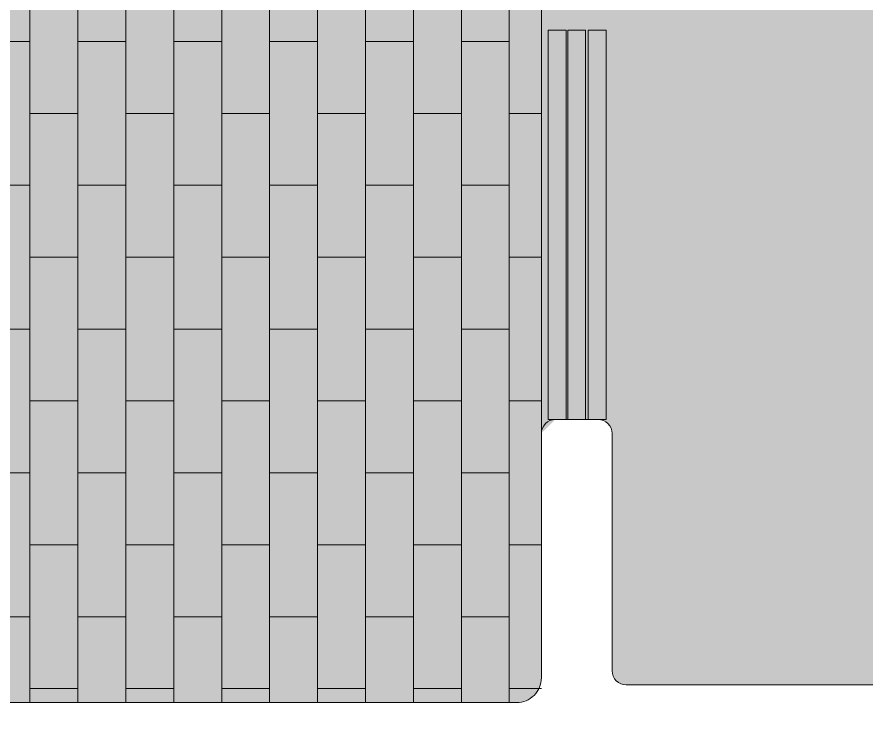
# Model space of a CAD drawing. Header units: metres. Extents: x 8 to 2416, y -346 to 476.
# Drawn here: x 140.385 to 142.785, y -184.83 to -182.855 of the extents above; entities that cross this region are included whole.
import ezdxf

# ---------------------------------------------------------------- set-up
doc = ezdxf.new("R2010")
doc.units = ezdxf.units.M
doc.linetypes.add('0', pattern=[0])
doc.layers.get('0').update_dxf_attribs({"color": 250, "linetype": '0', "lineweight": 20})
for name, color, linetype, lineweight in [('A-DOOR', 35, 'Continuous', 5), ('A-WALL', 250, 'Continuous', 20), ('baños', 140, 'Continuous', 0), ('piso', 253, 'Continuous', 0), ('SE-3', 253, 'Continuous', 5)]:
    doc.layers.add(name, color=color, linetype=linetype, lineweight=lineweight)
doc.layers.add('hatch piso', color=253, linetype='Continuous', lineweight=0, transparency=0.7)

# ---------------------------------------------------------------- blocks, each defined once
blk = doc.blocks.new('PL BASE 1N NASAS 09')
at = {"layer": 'A-DOOR'}
for points in [[(-99.91134401505876, -47.34971880320536), (-99.86134401505875, -47.34971880320536), (-99.86134401505875, -48.44971880320538), (-99.91134401505876, -48.44971880320538)], [(-99.85633215403355, -47.34971880320536), (-99.80633215403354, -47.34971880320536), (-99.80633215403354, -48.44971880320538), (-99.85633215403355, -48.44971880320538)], [(-99.79828541530263, -47.34971880320536), (-99.74828541530262, -47.34971880320536), (-99.74828541530262, -48.44971880320538), (-99.79828541530263, -48.44971880320538)]]:
    blk.add_lwpolyline(points, close=True, dxfattribs=at)
at = {"layer": 'A-WALL', "transparency": 33554684}
for p, q in [((-99.89107123374168, -48.44971880320634), (-99.7710712337411, -48.44971880320634)), ((-99.80107123374133, -48.44971880320615), (-99.86107123374111, -48.44971880320615))]:
    blk.add_line(p, q, dxfattribs=at)
at = {"layer": 'A-WALL'}
for p, q in [((-99.93107123374169, -48.48971880320634), (-99.93107123374169, -49.1797188032528)), ((-99.73107123374109, -48.48971880320635), (-99.73107123374122, -49.15971631224539)), ((-99.69107455490047, -49.19971631210753), (-98.69601903471832, -49.19979893055395)), ((-106.3610712337405, -49.24971880325269), (-100.0010712337417, -49.2497188032528))]:
    blk.add_line(p, q, dxfattribs=at)
for centre, radius, start, end in [((-99.89107123374168, -48.48971880320634), 0.04, 90, 180), ((-99.7710712337411, -48.48971880320634), 0.04, 359.999999999988, 90), ((-99.69107123374121, -49.1597163122454), 0.04, 179.9999999999885, 269.995242789791), ((-100.0010712337417, -49.1797188032528), 0.07, 269.999999999999, 0)]:
    blk.add_arc(centre, radius, start, end, dxfattribs=at)
at = {"layer": 'piso'}
blk.add_line((-99.93107123374105, -42.00971909963945), (-99.93107123374169, -48.48971880320634), dxfattribs=at)
blk = doc.blocks.new('PL MUEBLES 1N NASAS 09')
at = {"layer": 'hatch piso'}
h = blk.add_hatch(dxfattribs=at)
h.set_pattern_fill('AR-BRSTD', color=256, scale=0.002, angle=-90.00000000000001)
h.set_pattern_definition([(270, (-8.745879547549919, 232.0100725299206), (0.1354836, -2.178742458197296e-17), []), (0, (-8.745879547549919, 232.0100725299206), (0.1354836, 0.2032), [0.1354836, -0.1354836])])
edge = h.paths.add_edge_path()
edge.add_line((62.33047333544064, 47.14807486002906), (63.23047333544037, 47.14807486002911))
edge.add_line((63.23047333544037, 47.14807486002911), (63.23047333544059, 48.44807486002907))
edge.add_line((63.23047333544059, 48.44807486002907), (56.53309564073618, 48.44807486002884))
edge.add_line((56.53309564073618, 48.44807486002884), (56.53309564073629, 48.27307486002911))
edge.add_line((56.53309564073629, 48.27307486002911), (56.38309564073631, 48.27307486002911))
edge.add_line((56.38309564073631, 48.27307486002911), (56.38309564073633, 48.45357486002917))
edge.add_line((56.38309564073633, 48.45357486002917), (54.58787718628311, 48.45357486002946))
edge.add_line((54.58787718628311, 48.45357486002946), (54.58787718628315, 46.94807486002907))
edge.add_line((54.58787718628315, 46.94807486002907), (55.82569395206997, 46.94807486002912))
edge.add_arc((55.87547333544112, 46.99728881121364), 0.07000000000002685, 180.0000000000116, 224.6727403341577, ccw=False)
edge.add_line((55.80547333544109, 46.99728881121362), (55.80547333544109, 47.10728881121358))
edge.add_arc((55.8754733354411, 47.10728881121359), 0.07000000000000739, 90.00000000001171, 180.0000000000116, ccw=False)
edge.add_line((55.87547333544109, 47.1772888112136), (55.9854733354411, 47.1772888112136))
edge.add_arc((55.98547333544109, 47.10728881121359), 0.07000000000000739, -1.1709744285326451e-11, 89.9999999999884, ccw=False)
edge.add_line((56.05547333544109, 47.10728881121358), (56.05547333544109, 46.99728881121362))
edge.add_arc((55.98547333544108, 46.9972888112136), 0.0700000000000145, -44.67274033409598, 1.750777300912887e-11, ccw=False)
edge.add_line((56.03525271881227, 46.94807486002915), (59.0256939700979, 46.94807486002929))
edge.add_arc((59.07547333674199, 46.99728882813308), 0.07000000000004498, 179.9999999999884, 224.6727598081308, ccw=False)
edge.add_line((59.00547333674194, 46.99728882813309), (59.00547333674194, 47.10728882813305))
edge.add_arc((59.07547333674194, 47.10728882813305), 0.06999999999999318, 90, 180, ccw=False)
edge.add_line((59.07547333674194, 47.17728882813304), (59.18547333674195, 47.17728882813304))
edge.add_arc((59.18547333674195, 47.10728882813305), 0.06999999999999318, 0, 90, ccw=False)
edge.add_line((59.25547333674194, 47.10728882813305), (59.25547333674194, 46.99728882813309))
edge.add_arc((59.18547333674189, 46.99728882813309), 0.07000000000005002, -90, 0, ccw=False)
edge.add_line((59.18547333674189, 46.92728882813304), (59.07547333674199, 46.92728882813304))
edge.add_arc((59.07547333674199, 46.99728882813307), 0.0700000000000287, 229.9947977251994, 270, ccw=False)
edge.add_line((59.03047333544123, 46.94366980275089), (59.03047333544112, 44.97199442516524))
edge.add_arc((59.07547333674192, 44.91837539978317), 0.0699999999999629, 89.9999999999884, 130.0052022748909, ccw=False)
edge.add_line((59.07547333674194, 44.98837539978314), (59.18547333674195, 44.98837539978314))
edge.add_arc((59.18547333674195, 44.91837539978314), 0.06999999999999318, 0, 90, ccw=False)
edge.add_line((59.25547333674194, 44.91837539978314), (59.25547333674194, 44.80837539978319))
edge.add_arc((59.18547333674189, 44.80837539978319), 0.07000000000005002, -90, 0, ccw=False)
edge.add_line((59.18547333674189, 44.73837539978314), (59.07547333674199, 44.73837539978314))
edge.add_arc((59.07547333674198, 44.80837539978323), 0.07000000000009265, 229.9947977250752, 270.0000000000116, ccw=False)
edge.add_line((59.03047333544106, 44.7547563744011), (59.03047333544089, 41.1719944251663))
edge.add_arc((59.07547333674065, 41.11837539978324), 0.07000000000005885, 90.00000000001751, 130.0052022737088, ccw=False)
edge.add_line((59.07547333674063, 41.1883753997833), (59.18547333674053, 41.1883753997833))
edge.add_arc((59.18547333674053, 41.11837539978325), 0.07000000000005002, 0, 90, ccw=False)
edge.add_line((59.25547333674058, 41.11837539978325), (59.25547333674058, 41.00837539978329))
edge.add_arc((59.18547333674059, 41.00837539978329), 0.06999999999999318, -90, 0, ccw=False)
edge.add_line((59.18547333674059, 40.9383753997833), (59.07547333674057, 40.9383753997833))
edge.add_arc((59.07547333674057, 41.00837539978329), 0.06999999999999318, 180, 270, ccw=False)
edge.add_line((59.00547333674058, 41.00837539978329), (59.00547333674058, 41.11837539978325))
edge.add_arc((59.07547333674064, 41.11837539978322), 0.07000000000005713, 149.8480530798668, 179.9999999999767, ccw=False)
edge.add_line((59.01494459063377, 41.15353604390046), (56.03909236191515, 41.15353604390057))
edge.add_arc((55.98547333544103, 41.10853604390083), 0.07000000000006618, 2.9103830456733704e-11, 40.005200884535725, ccw=False)
edge.add_line((56.05547333544109, 41.10853604390087), (56.05547333544109, 40.99853604390091))
edge.add_arc((55.9854733354411, 40.99853604390091), 0.06999999999999318, -90, 0, ccw=False)
edge.add_line((55.9854733354411, 40.92853604390092), (55.87547333544109, 40.92853604390092))
edge.add_arc((55.87547333544109, 40.99853604390091), 0.06999999999999318, 180, 270, ccw=False)
edge.add_line((55.80547333544109, 40.99853604390091), (55.80547333544109, 41.10853604390087))
edge.add_arc((55.87547333544116, 41.10853604390083), 0.07000000000006423, 139.9947991154644, 179.9999999999709, ccw=False)
edge.add_line((55.82185430896703, 41.15353604390057), (50.43629332391805, 41.15353604390077))
edge.add_arc((50.38267429744407, 41.10853604390091), 0.07000000000003498, -3.490185918053612e-11, 40.005200884686076, ccw=False)
edge.add_line((50.4526742974441, 41.10853604390087), (50.4526742974441, 40.99853604390091))
edge.add_arc((50.38267429744411, 40.99853604390091), 0.06999999999999318, -90, 0, ccw=False)
edge.add_line((50.38267429744411, 40.92853604390092), (50.2726742974441, 40.92853604390092))
edge.add_arc((50.2726742974441, 40.99853604390091), 0.06999999999999318, 180, 270, ccw=False)
edge.add_line((50.2026742974441, 40.99853604390091), (50.2026742974441, 41.10853604390087))
edge.add_arc((50.27267429744415, 41.10853604390086), 0.07000000000005002, 139.9947991152424, 179.9999999999942, ccw=False)
edge.add_line((50.21905527097022, 41.1535360439008), (46.43047333544075, 41.15353604390094))
edge.add_line((46.43047333544075, 41.15353604390094), (46.43047333544064, 40.95353604390095))
edge.add_line((46.43047333544064, 40.95353604390095), (44.33047333544016, 40.95353604390101))
edge.add_line((44.33047333544016, 40.95353604390101), (44.33047333544033, 39.35357486002907))
edge.add_line((44.33047333544033, 39.35357486002907), (47.83047333544033, 39.35357486002907))
edge.add_line((47.83047333544033, 39.35357486002907), (47.83047333544062, 38.95357486002915))
edge.add_line((47.83047333544062, 38.95357486002915), (62.33047333543995, 38.95357486002904))
edge.add_line((62.33047333543995, 38.95357486002904), (62.33047333544064, 47.14807486002906))
at = {"layer": 'baños'}
blk.add_blockref('PL BASE 1N NASAS 09', (162.2615445691817, 88.20329366328178), dxfattribs=at)

msp = doc.modelspace()

# ---------------------------------------------------------------- hatches: boundary and pattern name
at = {"layer": 'SE-3', "true_color": 0xffc78f, "transparency": 33554483}
h = msp.add_hatch(color=31, dxfattribs=at)
h.dxf.hatch_style = 1
edge = h.paths.add_edge_path()
edge.add_line((138.7670649740977, -176.637568499655), (138.7670649740977, -176.747568499655))
edge.add_arc((138.6970649740976, -176.747568499655), 0.07000000000005002, -90.00000000002319, 2.319211489520967e-11, ccw=False)
edge.add_line((138.6970649740976, -176.8175684996551), (138.5670649727969, -176.8146505385922))
edge.add_line((138.5670649727969, -176.8146505385922), (138.5670649727968, -178.7704022361883))
edge.add_line((138.5670649727968, -178.7704022361883), (138.6970649740976, -178.7674842751254))
edge.add_arc((138.6897487256047, -178.8448005236184), 0.07766163643035366, 5.405663785709692, 84.59433621435488, ccw=False)
edge.add_line((138.7670649740976, -178.8374842751254), (138.7670649740977, -178.9474842751254))
edge.add_arc((138.6901307547506, -178.9405500557784), 0.0772460840722058, 275.1502551374534, 354.84974486252366, ccw=False)
edge.add_line((138.6970649740976, -179.0174842751254), (138.5898052284228, -179.0174842751254))
edge.add_arc((138.5821873157356, -178.9867835297846), 0.03163176185726354, 241.4402714144968, 283.93559901357173, ccw=False)
edge.add_line((138.5670649727968, -179.0145663140626), (138.5670649727966, -182.5704891691332))
edge.add_line((138.5670649727966, -182.5704891691332), (138.6970649740962, -182.5675712080707))
edge.add_arc((138.6900994282355, -182.6445367539315), 0.07728010144141455, 5.171302059573293, 84.82869794051447, ccw=False)
edge.add_line((138.7670649740963, -182.6375712080707), (138.7670649740963, -182.7475712080707))
edge.add_arc((138.6970649740963, -182.7475712080706), 0.06999999999999318, 269.9999999999535, 359.9999999999535, ccw=False)
edge.add_line((138.6970649740963, -182.8175712080706), (138.5870649740963, -182.8175712080706))
edge.add_arc((138.5976229570192, -182.7370132251476), 0.08124690527041953, 187.4666657375544, 262.5333342625475, ccw=False)
edge.add_line((138.5170649740963, -182.7475712080707), (138.5170649740963, -182.6375712080707))
edge.add_arc((138.5870649740962, -182.6375712080707), 0.06999999999993634, 140.4428934203772, 180.0000000000233, ccw=False)
edge.add_line((138.5330956585257, -182.5929919194173), (135.5756839992709, -182.5925712080705))
edge.add_arc((135.5220649727939, -182.6375712080713), 0.07000000000288555, 4.653202267945744e-10, 40.00520088368472, ccw=False)
edge.add_line((135.5920649727968, -182.6375712080707), (135.5920649727968, -182.7475712080707))
edge.add_arc((135.5220649727968, -182.7475712080707), 0.06999999999999318, 269.99999999997675, 359.9999999999535, ccw=False)
edge.add_line((135.5220649727968, -182.8175712080706), (135.4120649727968, -182.8175712080706))
edge.add_arc((135.4120649727969, -182.7475712080706), 0.07000000000005002, 180.0000000001163, 269.9999999999535, ccw=False)
edge.add_line((135.3420649727968, -182.7475712080707), (135.3420649727968, -182.6375712080707))
edge.add_arc((135.4120649727971, -182.6375712080708), 0.07000000000033424, 139.9947991150779, 179.9999999999302, ccw=False)
edge.add_line((135.3584459463231, -182.5925712080705), (129.9728849612737, -182.5925712080703))
edge.add_arc((129.9192659347976, -182.637571208071), 0.07000000000219589, 2.559090717113577e-10, 40.005200884097576, ccw=False)
edge.add_line((129.9892659347998, -182.6375712080707), (129.9892659347998, -182.7475712080707))
edge.add_arc((129.9192659347998, -182.7475712080706), 0.07000000000005002, 270.00000000002325, 359.99999999993025, ccw=False)
edge.add_line((129.9192659347998, -182.8175712080706), (129.8092659347998, -182.8175712080706))
edge.add_arc((129.8092659347999, -182.7475712080706), 0.0700000000000216, 180.000000000093, 269.99999999997675, ccw=False)
edge.add_line((129.7392659347998, -182.7475712080707), (129.7392659347998, -182.6375712080707))
edge.add_arc((129.8092659348002, -182.6375712080708), 0.07000000000033424, 139.9947991148306, 179.9999999999302, ccw=False)
edge.add_line((129.7556469083263, -182.5925712080703), (125.9670649727965, -182.5925712080702))
edge.add_line((125.9670649727965, -182.5925712080702), (125.9670649727964, -182.7525712080707))
edge.add_arc((125.9270649727964, -182.7525712080707), 0.03999999999999204, -90.0000000001425, 0, ccw=False)
edge.add_line((125.9270649727963, -182.7925712080707), (125.8970649727964, -182.7925712080707))
edge.add_line((125.8970649727964, -182.7925712080707), (123.9170649727959, -182.7925712080705))
edge.add_arc((123.9170649727959, -182.8425712080705), 0.04999999999998295, 90, 180)
edge.add_line((123.8670649727959, -182.8425712080705), (123.8670649727959, -184.3425323919425))
edge.add_arc((123.9170649727957, -184.3425323919426), 0.04999999999984084, 179.9999999998046, 270.0000000000651)
edge.add_line((123.9170649727958, -184.3925323919425), (127.2970649727964, -184.3925323919425))
edge.add_arc((127.2970649727964, -184.4625323919424), 0.06999999999996476, -4.661160346586257e-11, 90.00000000002319, ccw=False)
edge.add_line((127.3670649727964, -184.4625323919425), (127.3670649727964, -184.7925323919424))
edge.add_line((127.3670649727964, -184.7925323919424), (129.8970649727962, -184.7925323919424))
edge.add_line((129.8970649727962, -184.7925323919424), (141.7970649727957, -184.7925323919426))
edge.add_arc((141.7970649727957, -184.7225323919426), 0.06999999999999318, 270, 360)
edge.add_line((141.8670649727957, -184.7225323919426), (141.8670649727965, -176.6325323919425))
edge.add_arc((141.9154869777542, -176.6360209006184), 0.04854750515631925, 89.62906660924722, 175.8793096474475, ccw=False)
edge.add_line((141.9158012725427, -176.5874744128393), (142.7270649727961, -176.5925323919425))
edge.add_arc((142.7270649727961, -176.5525323919425), 0.03999999999996362, 270, 359.9999999999592)
edge.add_line((142.7670649727961, -176.5525323919425), (142.7670649727963, -175.332532391942))
edge.add_arc((142.7270649727963, -175.332532391942), 0.03999999999999204, 8.142219984548223e-11, 89.99999999877866)
edge.add_line((142.7270649727971, -175.292532391942), (141.6470649728039, -175.2925323919425))
edge.add_line((141.6470649728039, -175.2925323919425), (135.9166311710751, -175.2925323919424))
edge.add_line((135.9166311710751, -175.2925323919424), (135.9170872780921, -174.6925323919422))
edge.add_line((135.9170872780921, -174.6925323919422), (134.1170650019971, -174.6925323919429))
edge.add_line((134.1170650019971, -174.6925323919429), (134.1170650019973, -176.7525323919425))
edge.add_arc((134.0770650019973, -176.7525323919425), 0.04000000000002046, -90, 8.139977580867708e-11, ccw=False)
edge.add_line((134.0770650019973, -176.7925323919425), (135.3578156492978, -176.7925323919424))
edge.add_arc((135.4114649727969, -176.7475685165744), 0.07000000000011974, 180.0000000000698, 219.966610026027, ccw=False)
edge.add_line((135.3414649727968, -176.7475685165745), (135.3414649727968, -176.6375685165746))
edge.add_line((135.3414649727968, -176.6375685165746), (135.3578762848281, -176.5925323919434))
edge.add_arc((135.4114649727969, -176.6375685165745), 0.07000000000003265, 90, 139.9561864307762, ccw=False)
edge.add_line((135.4114649727969, -176.5675685165745), (135.5214649727968, -176.5675685165745))
edge.add_arc((135.5214649727968, -176.6375685165745), 0.0700000000000216, 0.8566327745862736, 89.99999999997681, ccw=False)
edge.add_line((135.5914571492432, -176.6365219811971), (135.5914649727968, -176.7475685165745))
edge.add_arc((135.5380607346533, -176.7505808255781), 0.05348912653261866, -51.65605979924561, 3.2283935895642912, ccw=False)
edge.add_line((135.571244356168, -176.7925323919421), (138.5334459618235, -176.792532391942))
edge.add_arc((138.58684230383, -176.7476134824678), 0.06977734423167939, 179.9630635770471, 220.0717447747377, ccw=False)
edge.add_line((138.5170649740977, -176.747568499655), (138.5170649740977, -176.637568499655))
edge.add_line((138.5170649740977, -176.637568499655), (138.5334762719098, -176.5925323919434))
edge.add_arc((138.5870649740976, -176.6375684996549), 0.06999999999987411, 89.99999999990689, 139.9562045206926, ccw=False)
edge.add_line((138.5870649740977, -176.567568499655), (138.6970649740977, -176.567568499655))
edge.add_arc((138.6970649740977, -176.637568499655), 0.06999999999999318, 0, 90, ccw=False)
h = msp.add_hatch(color=31, dxfattribs=at)
h.dxf.hatch_style = 1
edge = h.paths.add_edge_path()
edge.add_arc((148.1770649728442, -176.8825323918765), 0.03999999995286885, 359.999999905021, 450.0000000896052)
edge.add_line((148.1770649727817, -176.8425323919236), (142.1070649727963, -176.8425323919425))
edge.add_arc((142.1070649727963, -176.8825323919425), 0.03999999999999204, 90, 180)
edge.add_line((142.0670649727963, -176.8825323919425), (142.0670649727964, -177.5525326883289))
edge.add_arc((142.0269695340481, -177.5524931563049), 0.04009545823655381, 266.9734473454836, 359.94350935007606, ccw=False)
edge.add_line((142.0248525441034, -177.5925326883298), (141.9070649727963, -177.5925326883298))
edge.add_arc((141.9070649727987, -177.5525326883275), 0.0400000000022942, 180.0000000019134, 269.9999999967024, ccw=False)
edge.add_line((141.8670649727964, -177.5525326883289), (141.8670835995952, -184.0313118194874))
edge.add_line((141.8670835995952, -184.0313118194874), (141.9070649727957, -183.9925323918961))
edge.add_line((141.9070649727957, -183.9925323918961), (142.027512497232, -183.992534895451))
edge.add_arc((142.0270649727963, -184.0325323918962), 0.0400000000000074, 0, 89.35895509096741, ccw=False)
edge.add_line((142.0670649727963, -184.0325323918962), (142.0670649727962, -184.7025299009352))
edge.add_arc((142.1075632509854, -184.7023235194688), 0.04049880405144796, 180.2919799350472, 269.2950419585127)
edge.add_line((142.1070649727963, -184.7428192581143), (143.1021171718191, -184.7426125192437))
edge.add_arc((143.1021138506598, -184.7826125191059), 0.04000000000005141, 8.139977580867708e-11, 89.99524278970279, ccw=False)
edge.add_line((143.1421138506599, -184.7826125191059), (143.1421138506599, -184.9526765763046))
edge.add_arc((143.1021138506598, -184.9526765763046), 0.04000000000004889, 273.50946124258473, 359.9999999999593, ccw=False)
edge.add_line((143.1045623850812, -184.9926015644597), (147.1820293861341, -184.9926125183164))
edge.add_arc((147.1820260646944, -184.9526125184543), 0.04000000000001785, 180, 270.00475761191217, ccw=False)
edge.add_line((147.1420260646944, -184.9526125184543), (147.1420260646944, -184.7826125185286))
edge.add_arc((147.1820260646944, -184.7826125185287), 0.04000000000002046, 90.0047572278437, 179.9999999999593, ccw=False)
edge.add_line((147.1820227435229, -184.7426125186665), (148.1770682939836, -184.7425299007415))
edge.add_arc((148.177064972812, -184.7025299008794), 0.03999999999999559, 270.0047572278436, 360.0000000014248)
edge.add_line((148.217064972812, -184.7025299008784), (148.2170649727956, -184.0325323918834))
edge.add_arc((148.2570649727956, -184.0325323918834), 0.03999999999999204, 90.40163476694607, 180, ccw=False)
edge.add_line((148.256784581129, -183.9925333746391), (148.3754028535878, -183.9925323918952))
edge.add_arc((148.377009926016, -184.0325551930298), 0.04005505326980555, 0.032615315022326286, 92.29941497184319, ccw=False)
edge.add_line((148.4170649727961, -184.0325323919069), (148.4170649727963, -177.5525326883298))
edge.add_arc((148.3770649727963, -177.5525326883297), 0.04000000000007731, 270.0000000000814, 359.9999999999186, ccw=False)
edge.add_line((148.3770649727963, -177.5925326883298), (148.2566174481862, -177.592530184773))
edge.add_arc((148.2570649727902, -177.5525326883441), 0.03999999998563367, 179.9999999795223, 269.3589548497123, ccw=False)
edge.add_line((148.2170649728046, -177.5525326883298), (148.2170649727971, -176.8825323919428))

# ---------------------------------------------------------------- block references
msp.add_blockref('PL MUEBLES 1N NASAS 09', (79.53659163735571, -223.7461072519716))

doc.saveas('drawing.dxf')
